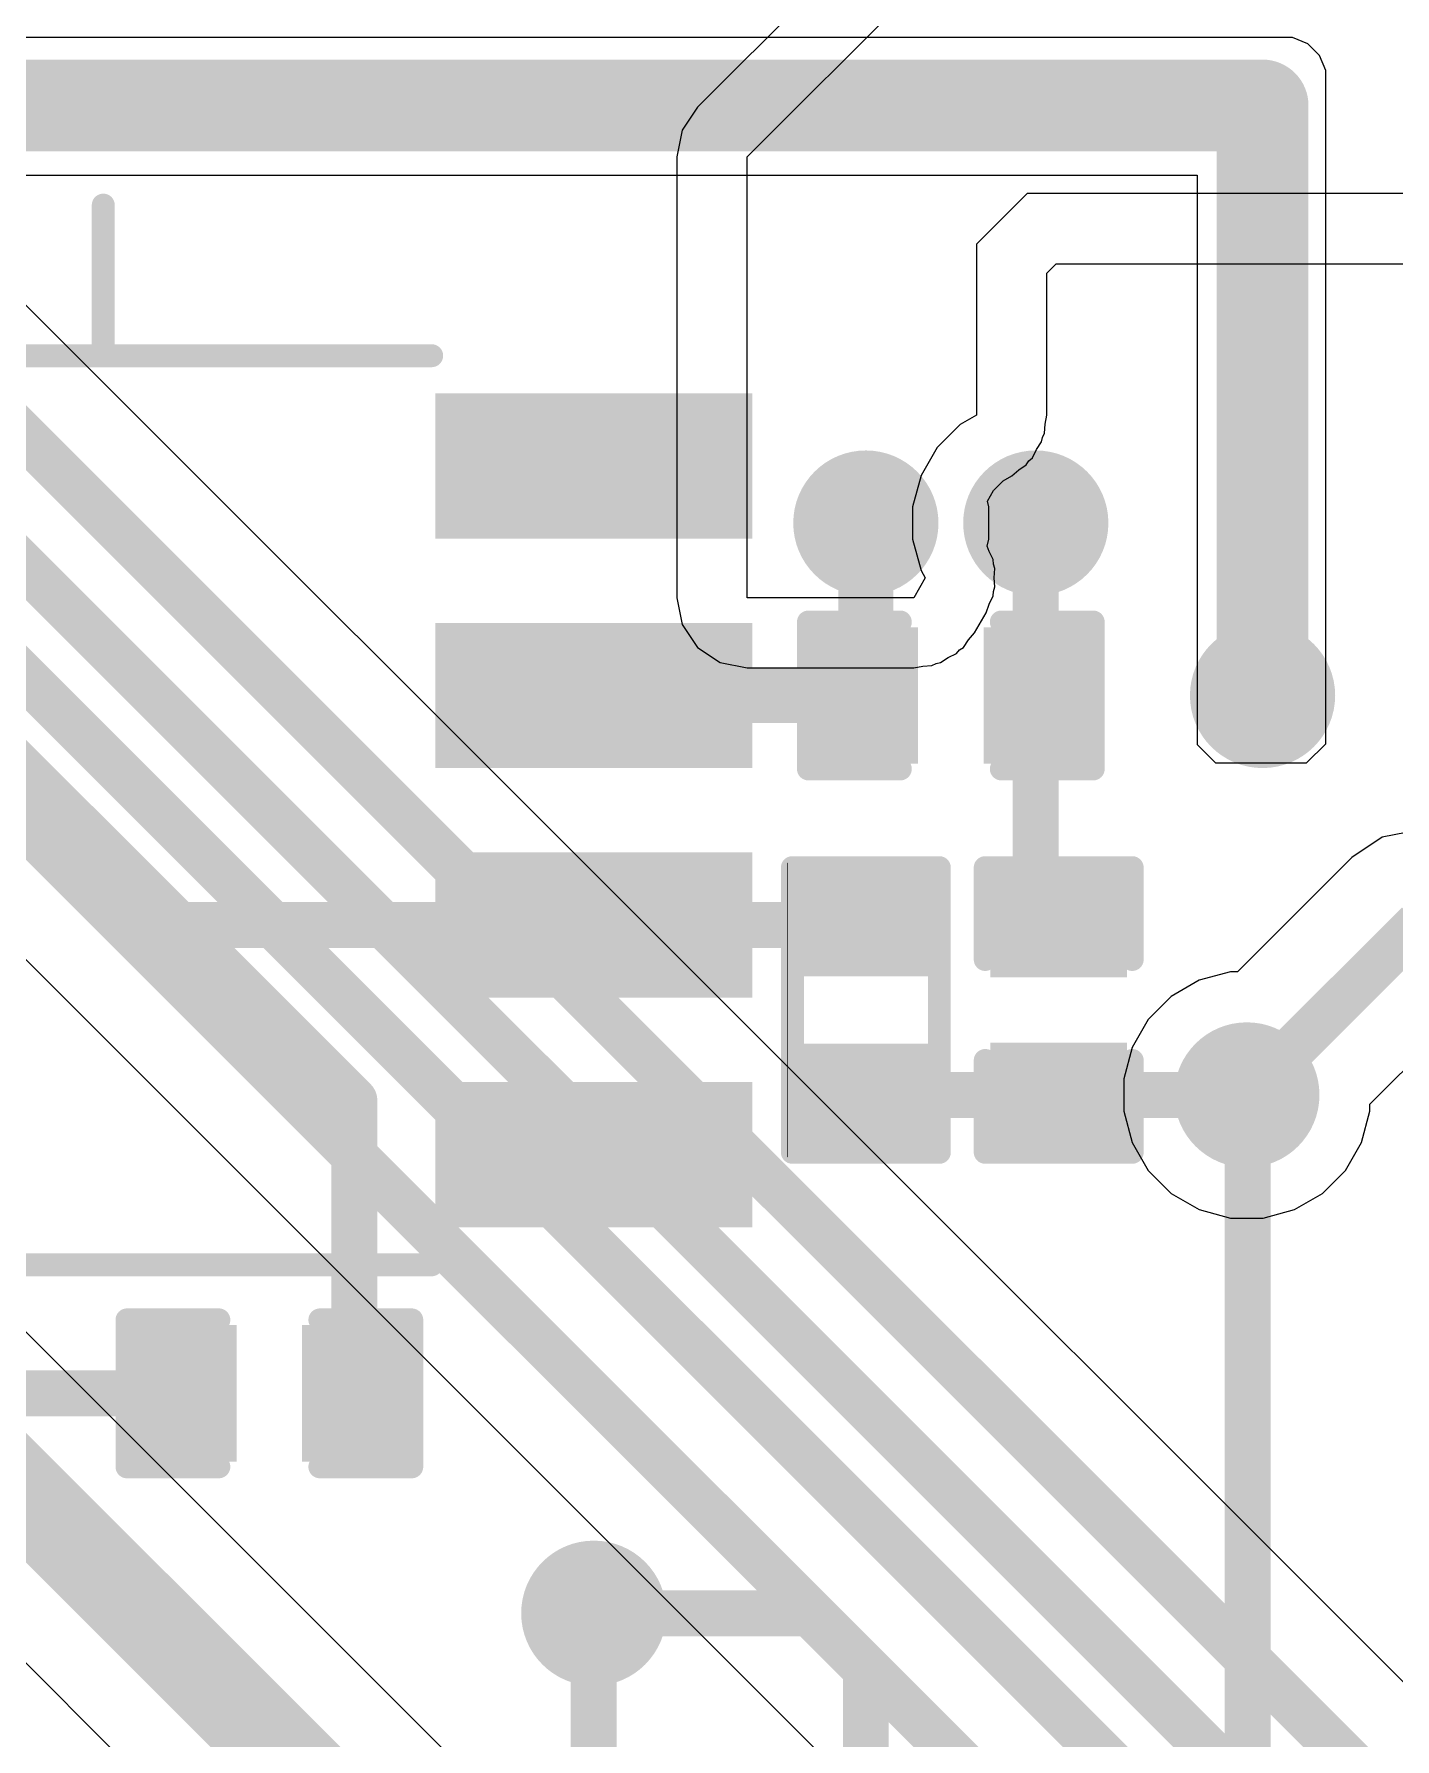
# Model space of a CAD drawing. Header units: millimetres. Extents: x -1.53 to 7.44, y -0.61 to 4.57.
# Drawn here: x 2.6808 to 2.9771, y 3.1214 to 3.4928 of the extents above; entities that cross this region are included whole.
import ezdxf

# ---------------------------------------------------------------- set-up
doc = ezdxf.new("R2010")
doc.units = ezdxf.units.MM
doc.header["$MEASUREMENT"] = 0
for name, color, linetype in [('BottomLayer', 5, 'Continuous'), ('BottomSolder', 6, 'Continuous'), ('TopLayer', 1, 'Continuous'), ('TopOverlay', 2, 'Continuous'), ('TopPaste', 8, 'Continuous'), ('TopSolder', 216, 'Continuous'), ('ViaHoleLayer', 16, 'Continuous')]:
    doc.layers.add(name, color=color, linetype=linetype)

# ---------------------------------------------------------------- blocks, each defined once
blk = doc.blocks.new('SOIC_8_0_154___3_90___W______10')
at = {"layer": 'TopLayer'}
for points in [[(-0.136811, 0.063189), (-0.136811, 0.086811), (-0.0757874, 0.086811), (-0.0757874, 0.063189)], [(0.0757874, 0.063189), (0.0757874, 0.086811), (0.136811, 0.086811), (0.136811, 0.063189)], [(-0.136811, 0.013189), (-0.136811, 0.036811), (-0.0757874, 0.036811), (-0.0757874, 0.013189)], [(0.0757874, 0.013189), (0.0757874, 0.036811), (0.136811, 0.036811), (0.136811, 0.013189)], [(-0.136811, -0.036811), (-0.136811, -0.013189), (-0.0757874, -0.013189), (-0.0757874, -0.036811)], [(0.0757874, -0.036811), (0.0757874, -0.013189), (0.136811, -0.013189), (0.136811, -0.036811)], [(-0.136811, -0.086811), (-0.136811, -0.063189), (-0.0757874, -0.063189), (-0.0757874, -0.086811)], [(0.0757874, -0.086811), (0.0757874, -0.063189), (0.136811, -0.063189), (0.136811, -0.086811)]]:
    blk.add_hatch(color=1, dxfattribs=at).paths.add_polyline_path(points)
at = {"layer": 'TopOverlay'}
blk.add_hatch(color=2, dxfattribs=at).paths.add_polyline_path([(-0.072372, 0.0640001), (-0.058372, 0.0640001), (-0.058372, 0.0870001), (-0.072372, 0.0870001)])
at = {"layer": 'TopPaste'}
for points in [[(-0.136811, 0.063189), (-0.136811, 0.086811), (-0.0757874, 0.086811), (-0.0757874, 0.063189)], [(0.0757874, 0.063189), (0.0757874, 0.086811), (0.136811, 0.086811), (0.136811, 0.063189)], [(-0.136811, 0.013189), (-0.136811, 0.036811), (-0.0757874, 0.036811), (-0.0757874, 0.013189)], [(0.0757874, 0.013189), (0.0757874, 0.036811), (0.136811, 0.036811), (0.136811, 0.013189)], [(-0.136811, -0.036811), (-0.136811, -0.013189), (-0.0757874, -0.013189), (-0.0757874, -0.036811)], [(0.0757874, -0.036811), (0.0757874, -0.013189), (0.136811, -0.013189), (0.136811, -0.036811)], [(-0.136811, -0.086811), (-0.136811, -0.063189), (-0.0757874, -0.063189), (-0.0757874, -0.086811)], [(0.0757874, -0.086811), (0.0757874, -0.063189), (0.136811, -0.063189), (0.136811, -0.086811)]]:
    blk.add_hatch(color=8, dxfattribs=at).paths.add_polyline_path(points)
at = {"layer": 'TopSolder'}
for points in [[(-0.140811, 0.059189), (-0.140811, 0.090811), (-0.0717874, 0.090811), (-0.0717874, 0.059189)], [(0.0717874, 0.059189), (0.0717874, 0.090811), (0.140811, 0.090811), (0.140811, 0.059189)], [(-0.140811, 0.009189), (-0.140811, 0.040811), (-0.0717874, 0.040811), (-0.0717874, 0.009189)], [(0.0717874, 0.009189), (0.0717874, 0.040811), (0.140811, 0.040811), (0.140811, 0.009189)], [(-0.140811, -0.040811), (-0.140811, -0.009189), (-0.0717874, -0.009189), (-0.0717874, -0.040811)], [(0.0717874, -0.040811), (0.0717874, -0.009189), (0.140811, -0.009189), (0.140811, -0.040811)], [(-0.140811, -0.090811), (-0.140811, -0.059189), (-0.0717874, -0.059189), (-0.0717874, -0.090811)], [(0.0717874, -0.090811), (0.0717874, -0.059189), (0.140811, -0.059189), (0.140811, -0.090811)]]:
    blk.add_hatch(color=216, dxfattribs=at).paths.add_polyline_path(points)
at = {"layer": 'TopOverlay', "const_width": 0.005}
for points in [[(-0.072, 0.099), (0.071, 0.099)], [(-0.1493701, 0.081), (-0.1443701, 0.076)], [(-0.1493701, 0.071), (-0.1493701, 0.081)], [(-0.1493701, 0.071), (-0.1443701, 0.076)], [(-0.072, -0.099), (0.071, -0.099)]]:
    blk.add_lwpolyline(points, dxfattribs=at)
at = {"layer": 'TopOverlay', "const_width": 0.0025}
for points in [[(-0.07325, 0.099, 1), (-0.07075, 0.099, 1)], [(0.06975, 0.099, 1), (0.07225, 0.099, 1)], [(-0.1506201, 0.081, 1), (-0.1481201, 0.081, 1)], [(-0.1506201, 0.081, 1), (-0.1481201, 0.081, 1)], [(-0.1456201, 0.076, 1), (-0.1431201, 0.076, 1)], [(-0.1456201, 0.076, 1), (-0.1431201, 0.076, 1)], [(-0.1506201, 0.071, 1), (-0.1481201, 0.071, 1)], [(-0.1506201, 0.071, 1), (-0.1481201, 0.071, 1)], [(-0.07325, -0.099, 1), (-0.07075, -0.099, 1)], [(0.06975, -0.099, 1), (0.07225, -0.099, 1)]]:
    blk.add_lwpolyline(points, format="xyb", close=True, dxfattribs=at)
blk = doc.blocks.new('R___0402_33')
at = {"layer": 'TopLayer'}
for points in [[(-0.0275, -0.0125), (-0.0275, 0.0125), (-0.0095, 0.0125), (-0.0095, -0.0125)], [(0.0095, -0.0125), (0.0095, 0.0125), (0.0275, 0.0125), (0.0275, -0.0125)]]:
    blk.add_hatch(color=1, dxfattribs=at).paths.add_polyline_path(points)
at = {"layer": 'TopPaste'}
for points in [[(-0.0275, -0.0125), (-0.0275, 0.0125), (-0.0095, 0.0125), (-0.0095, -0.0125)], [(0.0095, -0.0125), (0.0095, 0.0125), (0.0275, 0.0125), (0.0275, -0.0125)]]:
    blk.add_hatch(color=8, dxfattribs=at).paths.add_polyline_path(points)
at = {"layer": 'TopSolder'}
for points in [[(-0.0296654, -0.0146654), (-0.0296654, 0.0146654), (-0.0073346, 0.0146654), (-0.0073346, -0.0146654)], [(0.0073346, -0.0146654), (0.0073346, 0.0146654), (0.0296654, 0.0146654), (0.0296654, -0.0146654)]]:
    blk.add_hatch(color=216, dxfattribs=at).paths.add_polyline_path(points)
at = {"layer": 'TopOverlay'}
for points, const_width in [([(0.031, 0.016), (-0.031, 0.016)], 0.005), ([(-0.031, -0.016), (-0.031, 0.016)], 0.005), ([(0.031, -0.016), (0.031, 0.016)], 0.005), ([(0.031, -0.016), (-0.031, -0.016)], 0.005), ([(0.032, -0.017), (-0.032, -0.017)], 0.000127)]:
    blk.add_lwpolyline(points, dxfattribs=dict(at, const_width=const_width))
for points, const_width in [([(-0.03225, 0.016, 1), (-0.02975, 0.016, 1)], 0.0025), ([(-0.03225, 0.016, 1), (-0.02975, 0.016, 1)], 0.0025), ([(0.02975, 0.016, 1), (0.03225, 0.016, 1)], 0.0025), ([(0.02975, 0.016, 1), (0.03225, 0.016, 1)], 0.0025), ([(-0.03225, -0.016, 1), (-0.02975, -0.016, 1)], 0.0025), ([(-0.03225, -0.016, 1), (-0.02975, -0.016, 1)], 0.0025), ([(0.02975, -0.016, 1), (0.03225, -0.016, 1)], 0.0025), ([(0.02975, -0.016, 1), (0.03225, -0.016, 1)], 0.0025), ([(-0.0320317, -0.017, 1), (-0.0319683, -0.017, 1)], 6.35e-05), ([(0.0319683, -0.017, 1), (0.0320317, -0.017, 1)], 6.35e-05)]:
    blk.add_lwpolyline(points, format="xyb", close=True, dxfattribs=dict(at, const_width=const_width))
blk = doc.blocks.new('C___0402_57')
at = {"layer": 'TopLayer'}
for points in [[(-0.0275, -0.0125), (-0.0275, 0.0125), (-0.0095, 0.0125), (-0.0095, -0.0125)], [(0.0095, -0.0125), (0.0095, 0.0125), (0.0275, 0.0125), (0.0275, -0.0125)]]:
    blk.add_hatch(color=1, dxfattribs=at).paths.add_polyline_path(points)
at = {"layer": 'TopPaste'}
for points in [[(-0.0275, -0.0125), (-0.0275, 0.0125), (-0.0095, 0.0125), (-0.0095, -0.0125)], [(0.0095, -0.0125), (0.0095, 0.0125), (0.0275, 0.0125), (0.0275, -0.0125)]]:
    blk.add_hatch(color=8, dxfattribs=at).paths.add_polyline_path(points)
at = {"layer": 'TopSolder'}
for points in [[(-0.0298622, -0.0148622), (-0.0298622, 0.0148622), (-0.0071378, 0.0148622), (-0.0071378, -0.0148622)], [(0.0071378, -0.0148622), (0.0071378, 0.0148622), (0.0298622, 0.0148622), (0.0298622, -0.0148622)]]:
    blk.add_hatch(color=216, dxfattribs=at).paths.add_polyline_path(points)
at = {"layer": 'TopOverlay', "const_width": 0.005}
for points in [[(-0.031, -0.016), (-0.031, 0.016)], [(-0.031, 0.016), (-0.011, 0.016)], [(0.011, 0.016), (0.031, 0.016)], [(0.031, -0.016), (0.031, 0.016)], [(-0.031, -0.016), (-0.011, -0.016)], [(0.011, -0.016), (0.031, -0.016)]]:
    blk.add_lwpolyline(points, dxfattribs=at)
at = {"layer": 'TopOverlay', "const_width": 0.0025}
for points in [[(-0.03225, 0.016, 1), (-0.02975, 0.016, 1)], [(-0.03225, 0.016, 1), (-0.02975, 0.016, 1)], [(-0.01225, 0.016, 1), (-0.00975, 0.016, 1)], [(0.00975, 0.016, 1), (0.01225, 0.016, 1)], [(0.02975, 0.016, 1), (0.03225, 0.016, 1)], [(0.02975, 0.016, 1), (0.03225, 0.016, 1)], [(-0.03225, -0.016, 1), (-0.02975, -0.016, 1)], [(-0.03225, -0.016, 1), (-0.02975, -0.016, 1)], [(-0.01225, -0.016, 1), (-0.00975, -0.016, 1)], [(0.00975, -0.016, 1), (0.01225, -0.016, 1)], [(0.02975, -0.016, 1), (0.03225, -0.016, 1)], [(0.02975, -0.016, 1), (0.03225, -0.016, 1)]]:
    blk.add_lwpolyline(points, format="xyb", close=True, dxfattribs=at)
blk = doc.blocks.new('C___0402_60')
at = {"layer": 'TopLayer'}
for points in [[(-0.0275, -0.0125), (-0.0275, 0.0125), (-0.0095, 0.0125), (-0.0095, -0.0125)], [(0.0095, -0.0125), (0.0095, 0.0125), (0.0275, 0.0125), (0.0275, -0.0125)]]:
    blk.add_hatch(color=1, dxfattribs=at).paths.add_polyline_path(points)
at = {"layer": 'TopPaste'}
for points in [[(-0.0275, -0.0125), (-0.0275, 0.0125), (-0.0095, 0.0125), (-0.0095, -0.0125)], [(0.0095, -0.0125), (0.0095, 0.0125), (0.0275, 0.0125), (0.0275, -0.0125)]]:
    blk.add_hatch(color=8, dxfattribs=at).paths.add_polyline_path(points)
at = {"layer": 'TopSolder'}
for points in [[(-0.0298622, -0.0148622), (-0.0298622, 0.0148622), (-0.0071378, 0.0148622), (-0.0071378, -0.0148622)], [(0.0071378, -0.0148622), (0.0071378, 0.0148622), (0.0298622, 0.0148622), (0.0298622, -0.0148622)]]:
    blk.add_hatch(color=216, dxfattribs=at).paths.add_polyline_path(points)
at = {"layer": 'TopOverlay', "const_width": 0.005}
for points in [[(-0.031, -0.016), (-0.031, 0.016)], [(-0.011, 0.016), (-0.031, 0.016)], [(0.031, 0.016), (0.011, 0.016)], [(0.031, -0.016), (0.031, 0.016)], [(-0.011, -0.016), (-0.031, -0.016)], [(0.031, -0.016), (0.011, -0.016)]]:
    blk.add_lwpolyline(points, dxfattribs=at)
at = {"layer": 'TopOverlay', "const_width": 0.0025}
for points in [[(-0.03225, 0.016, 1), (-0.02975, 0.016, 1)], [(-0.03225, 0.016, 1), (-0.02975, 0.016, 1)], [(-0.01225, 0.016, 1), (-0.00975, 0.016, 1)], [(0.00975, 0.016, 1), (0.01225, 0.016, 1)], [(0.02975, 0.016, 1), (0.03225, 0.016, 1)], [(0.02975, 0.016, 1), (0.03225, 0.016, 1)], [(-0.03225, -0.016, 1), (-0.02975, -0.016, 1)], [(-0.03225, -0.016, 1), (-0.02975, -0.016, 1)], [(-0.01225, -0.016, 1), (-0.00975, -0.016, 1)], [(0.00975, -0.016, 1), (0.01225, -0.016, 1)], [(0.02975, -0.016, 1), (0.03225, -0.016, 1)], [(0.02975, -0.016, 1), (0.03225, -0.016, 1)]]:
    blk.add_lwpolyline(points, format="xyb", close=True, dxfattribs=at)
blk = doc.blocks.new('C___0402_61')
at = {"layer": 'TopLayer'}
for points in [[(-0.0275, -0.0125), (-0.0275, 0.0125), (-0.0095, 0.0125), (-0.0095, -0.0125)], [(0.0095, -0.0125), (0.0095, 0.0125), (0.0275, 0.0125), (0.0275, -0.0125)]]:
    blk.add_hatch(color=1, dxfattribs=at).paths.add_polyline_path(points)
at = {"layer": 'TopPaste'}
for points in [[(-0.0275, -0.0125), (-0.0275, 0.0125), (-0.0095, 0.0125), (-0.0095, -0.0125)], [(0.0095, -0.0125), (0.0095, 0.0125), (0.0275, 0.0125), (0.0275, -0.0125)]]:
    blk.add_hatch(color=8, dxfattribs=at).paths.add_polyline_path(points)
at = {"layer": 'TopSolder'}
for points in [[(-0.0298622, -0.0148622), (-0.0298622, 0.0148622), (-0.0071378, 0.0148622), (-0.0071378, -0.0148622)], [(0.0071378, -0.0148622), (0.0071378, 0.0148622), (0.0298622, 0.0148622), (0.0298622, -0.0148622)]]:
    blk.add_hatch(color=216, dxfattribs=at).paths.add_polyline_path(points)
at = {"layer": 'TopOverlay', "const_width": 0.005}
for points in [[(-0.031, -0.016), (-0.031, 0.016)], [(-0.031, 0.016), (-0.011, 0.016)], [(0.011, 0.016), (0.031, 0.016)], [(0.031, -0.016), (0.031, 0.016)], [(-0.031, -0.016), (-0.011, -0.016)], [(0.011, -0.016), (0.031, -0.016)]]:
    blk.add_lwpolyline(points, dxfattribs=at)
at = {"layer": 'TopOverlay', "const_width": 0.0025}
for points in [[(-0.03225, 0.016, 1), (-0.02975, 0.016, 1)], [(-0.03225, 0.016, 1), (-0.02975, 0.016, 1)], [(-0.01225, 0.016, 1), (-0.00975, 0.016, 1)], [(0.00975, 0.016, 1), (0.01225, 0.016, 1)], [(0.02975, 0.016, 1), (0.03225, 0.016, 1)], [(0.02975, 0.016, 1), (0.03225, 0.016, 1)], [(-0.03225, -0.016, 1), (-0.02975, -0.016, 1)], [(-0.03225, -0.016, 1), (-0.02975, -0.016, 1)], [(-0.01225, -0.016, 1), (-0.00975, -0.016, 1)], [(0.00975, -0.016, 1), (0.01225, -0.016, 1)], [(0.02975, -0.016, 1), (0.03225, -0.016, 1)], [(0.02975, -0.016, 1), (0.03225, -0.016, 1)]]:
    blk.add_lwpolyline(points, format="xyb", close=True, dxfattribs=at)

msp = doc.modelspace()

# ---------------------------------------------------------------- hatches: boundary and pattern name
at = {"layer": 'BottomLayer'}
h = msp.add_hatch(color=5, dxfattribs=at)
edge = h.paths.add_edge_path()
edge.add_arc((2.861878, 3.3862563), 0.011811, 0, 360)
h = msp.add_hatch(color=5, dxfattribs=at)
edge = h.paths.add_edge_path()
edge.add_arc((2.898878, 3.3862563), 0.011811, 0, 360)
h = msp.add_hatch(color=5, dxfattribs=at)
edge = h.paths.add_edge_path()
edge.add_arc((2.9482515, 3.3486995), 0.011811, 0, 360)
h = msp.add_hatch(color=5, dxfattribs=at)
edge = h.paths.add_edge_path()
edge.add_arc((2.9448334, 3.2617008), 0.011811, 0, 360)
h = msp.add_hatch(color=5, dxfattribs=at)
edge = h.paths.add_edge_path()
edge.add_arc((2.8026392, 3.148811), 0.011811, 0, 360)
at = {"layer": 'BottomSolder'}
h = msp.add_hatch(color=6, dxfattribs=at)
edge = h.paths.add_edge_path()
edge.add_arc((2.861878, 3.3862563), 0.015811, 0, 360)
h = msp.add_hatch(color=6, dxfattribs=at)
edge = h.paths.add_edge_path()
edge.add_arc((2.898878, 3.3862563), 0.015811, 0, 360)
h = msp.add_hatch(color=6, dxfattribs=at)
edge = h.paths.add_edge_path()
edge.add_arc((2.9482515, 3.3486995), 0.015811, 0, 360)
h = msp.add_hatch(color=6, dxfattribs=at)
edge = h.paths.add_edge_path()
edge.add_arc((2.9448334, 3.2617008), 0.015811, 0, 360)
h = msp.add_hatch(color=6, dxfattribs=at)
edge = h.paths.add_edge_path()
edge.add_arc((2.8026392, 3.148811), 0.015811, 0, 360)
at = {"layer": 'TopLayer'}
h = msp.add_hatch(color=1, dxfattribs=at)
edge = h.paths.add_edge_path()
edge.add_arc((2.861878, 3.3862563), 0.011811, 0, 360)
h = msp.add_hatch(color=1, dxfattribs=at)
edge = h.paths.add_edge_path()
edge.add_arc((2.898878, 3.3862563), 0.011811, 0, 360)
h = msp.add_hatch(color=1, dxfattribs=at)
edge = h.paths.add_edge_path()
edge.add_arc((2.9482515, 3.3486995), 0.011811, 0, 360)
h = msp.add_hatch(color=1, dxfattribs=at)
edge = h.paths.add_edge_path()
edge.add_arc((2.9448334, 3.2617008), 0.011811, 0, 360)
h = msp.add_hatch(color=1, dxfattribs=at)
edge = h.paths.add_edge_path()
edge.add_arc((2.8026392, 3.148811), 0.011811, 0, 360)
at = {"layer": 'TopSolder'}
h = msp.add_hatch(color=216, dxfattribs=at)
edge = h.paths.add_edge_path()
edge.add_arc((2.861878, 3.3862563), 0.015811, 0, 360)
h = msp.add_hatch(color=216, dxfattribs=at)
edge = h.paths.add_edge_path()
edge.add_arc((2.898878, 3.3862563), 0.015811, 0, 360)
h = msp.add_hatch(color=216, dxfattribs=at)
edge = h.paths.add_edge_path()
edge.add_arc((2.9482515, 3.3486995), 0.015811, 0, 360)
h = msp.add_hatch(color=216, dxfattribs=at)
edge = h.paths.add_edge_path()
edge.add_arc((2.9448334, 3.2617008), 0.015811, 0, 360)
h = msp.add_hatch(color=216, dxfattribs=at)
edge = h.paths.add_edge_path()
edge.add_arc((2.8026392, 3.148811), 0.015811, 0, 360)
at = {"layer": 'ViaHoleLayer'}
h = msp.add_hatch(color=16, dxfattribs=at)
edge = h.paths.add_edge_path()
edge.add_arc((2.861878, 3.3862563), 0.0059055, 0, 360)
h = msp.add_hatch(color=16, dxfattribs=at)
edge = h.paths.add_edge_path()
edge.add_arc((2.898878, 3.3862563), 0.0059055, 0, 360)
h = msp.add_hatch(color=16, dxfattribs=at)
edge = h.paths.add_edge_path()
edge.add_arc((2.9482515, 3.3486995), 0.0059055, 0, 360)
h = msp.add_hatch(color=16, dxfattribs=at)
edge = h.paths.add_edge_path()
edge.add_arc((2.9448334, 3.2617008), 0.0059055, 0, 360)
h = msp.add_hatch(color=16, dxfattribs=at)
edge = h.paths.add_edge_path()
edge.add_arc((2.8026392, 3.148811), 0.0059055, 0, 360)

# ---------------------------------------------------------------- linework, layer by layer
at = {"layer": 'BottomLayer'}
for p, q in [((2.9617061, 3.6133226), (2.8251855, 3.4768019)), ((2.8359999, 3.4659875), (2.977, 3.6069876)), ((2.8251855, 3.4768019), (2.8218702, 3.4718402)), ((2.8218702, 3.4718402), (2.820706, 3.4659875)), ((2.820706, 3.4659875), (2.8207061, 3.37)), ((2.836, 3.37), (2.8359999, 3.4659875)), ((2.897, 3.458), (2.886, 3.4469999)), ((3.37, 3.458), (2.897, 3.458)), ((3.0409448, 3.0717362), (2.6601653, 3.4525157)), ((2.886, 3.4469999), (2.886, 3.4097799)), ((2.9012939, 3.4406649), (2.903335, 3.4427061)), ((2.903335, 3.4427061), (3.3636651, 3.4427061)), ((2.9012939, 3.4097799), (2.9012939, 3.4406649)), ((2.886, 3.4097799), (2.8824156, 3.4077105)), ((2.9009036, 3.4078177), (2.9012939, 3.4097799)), ((2.8824156, 3.4077105), (2.8774238, 3.4027187)), ((2.9003265, 3.4049167), (2.9007727, 3.4058214)), ((2.9007727, 3.4058214), (2.9009036, 3.4078177)), ((2.8774238, 3.4027187), (2.8738941, 3.396605)), ((2.8981333, 3.4004694), (2.8990182, 3.4022637)), ((2.8990182, 3.4022637), (2.9001297, 3.4039272)), ((2.9001297, 3.4039272), (2.9003265, 3.4049167)), ((2.8936468, 3.3965349), (2.8951511, 3.3978541)), ((2.8951511, 3.3978541), (2.8968144, 3.3989655)), ((2.8968144, 3.3989655), (2.8973748, 3.3998043)), ((2.8973748, 3.3998043), (2.8981333, 3.4004694)), ((2.8738941, 3.396605), (2.872067, 3.389786)), ((2.889662, 3.3933281), (2.8918061, 3.3954722)), ((2.8918061, 3.3954722), (2.8936468, 3.3965349)), ((2.8883492, 3.3910542), (2.889662, 3.3933281)), ((2.888689, 3.389786), (2.8883492, 3.3910542)), ((2.872067, 3.389786), (2.872067, 3.3827266)), ((2.888689, 3.3827266), (2.888689, 3.389786)), ((2.872067, 3.3827266), (2.8738941, 3.3759076)), ((2.8882947, 3.3812552), (2.888689, 3.3827266)), ((2.8886927, 3.380083), (2.8882947, 3.3812552)), ((2.8895775, 3.3782887), (2.8886927, 3.380083)), ((2.8738941, 3.3759076), (2.8748048, 3.3743302)), ((2.8896435, 3.3772818), (2.8895775, 3.3782887)), ((2.8899678, 3.3763264), (2.8896435, 3.3772818)), ((2.889837, 3.3743302), (2.8899678, 3.3763264)), ((2.8748048, 3.3743302), (2.8723048, 3.37)), ((2.8896435, 3.3713785), (2.8899678, 3.372334)), ((2.8899678, 3.372334), (2.889837, 3.3743302)), ((2.8207061, 3.37), (2.8218703, 3.3641473)), ((2.8723048, 3.37), (2.836, 3.37)), ((2.8880498, 3.3666833), (2.8886929, 3.3685781)), ((2.8886929, 3.3685781), (2.8895775, 3.3703718)), ((2.8895775, 3.3703718), (2.8896435, 3.3713785)), ((2.8218703, 3.3641473), (2.8251856, 3.3591856)), ((2.8855497, 3.3623531), (2.8880498, 3.3666833)), ((2.8831192, 3.3591856), (2.8842306, 3.360849)), ((2.8842306, 3.360849), (2.8855497, 3.3623531)), ((2.6124469, 3.3577047), (2.9935708, 2.9765808)), ((2.8251856, 3.3591856), (2.8301473, 3.3558703)), ((2.8781575, 3.3558703), (2.8798209, 3.3569818)), ((2.8798209, 3.3569818), (2.8816152, 3.3578666)), ((2.8816152, 3.3578666), (2.8822804, 3.3586251)), ((2.8822804, 3.3586251), (2.8831192, 3.3591856)), ((2.8301473, 3.3558703), (2.836, 3.3547061)), ((2.836, 3.3547061), (2.8723048, 3.3547061)), ((2.8723048, 3.3547061), (2.8742671, 3.3550964)), ((2.8742671, 3.3550964), (2.8762632, 3.3552273)), ((2.8762632, 3.3552273), (2.8771679, 3.3556735)), ((2.8771679, 3.3556735), (2.8781575, 3.3558703)), ((2.9743289, 3.3178396), (2.9677134, 3.3134192)), ((2.9821326, 3.3193918), (2.9743289, 3.3178396)), ((2.9677134, 3.3134192), (2.942806, 3.2885118)), ((2.9344847, 3.2866847), (2.928371, 3.283155)), ((2.9413037, 3.2885118), (2.9344847, 3.2866847)), ((2.942806, 3.2885118), (2.9413037, 3.2885118)), ((2.928371, 3.283155), (2.9233792, 3.2781632)), ((2.9233792, 3.2781632), (2.9198495, 3.2720495)), ((2.9716444, 3.2596734), (2.9905792, 3.2786082)), ((2.9198495, 3.2720495), (2.9180224, 3.2652305)), ((2.9180224, 3.2652305), (2.9180224, 3.2581711)), ((2.9180224, 3.2581711), (2.9198495, 3.2513521)), ((2.9698173, 3.2513521), (2.9716444, 3.2581711)), ((2.9716444, 3.2581711), (2.9716444, 3.2596734)), ((2.9198495, 3.2513521), (2.9233792, 3.2452384)), ((2.9662876, 3.2452384), (2.9698173, 3.2513521)), ((2.9233792, 3.2452384), (2.928371, 3.2402466)), ((2.9612958, 3.2402466), (2.9662876, 3.2452384)), ((2.950615, 2.938433), (2.6475375, 3.2415105)), ((2.928371, 3.2402466), (2.9344847, 3.2367169)), ((2.9551821, 3.2367169), (2.9612958, 3.2402466)), ((2.9344847, 3.2367169), (2.9413037, 3.2348898)), ((2.9413037, 3.2348898), (2.9483631, 3.2348898)), ((2.9483631, 3.2348898), (2.9551821, 3.2367169)), ((2.6189553, 3.1979967), (2.9220328, 2.8949192))]:
    msp.add_line(p, q, dxfattribs=at)
for points, const_width in [([(2.6457461, 3.4380965), (3.0269213, 3.0569213)], 0.01), ([(2.6374619, 3.4180965), (3.0304283, 3.0251301)], 0.01), ([(2.6334203, 3.3980965), (3.0235168, 3.008)], 0.01), ([(2.6208935, 3.3780965), (3.00799, 2.991)], 0.01), ([(2.9448334, 3.2617008), (2.9821326, 3.299)], 0.01), ([(2.6295135, 3.2234865), (2.9400568, 2.9129432)], 0.02)]:
    msp.add_lwpolyline(points, dxfattribs=dict(at, const_width=const_width))
at = {"layer": 'BottomLayer', "const_width": 0.005}
msp.add_lwpolyline([(2.9423334, 3.2617008, 1), (2.9473334, 3.2617008, 1)], format="xyb", close=True, dxfattribs=at)
at = {"layer": 'TopLayer'}
for p, q in [((2.953, 3.492), (2.468, 3.492)), ((2.9547902, 3.492), (2.953, 3.492)), ((2.953, 3.492), (2.953, 3.492)), ((2.958098, 3.4906298), (2.9547902, 3.492)), ((2.9606298, 3.488098), (2.958098, 3.4906298)), ((2.962, 3.4847902), (2.9606298, 3.488098)), ((2.9619999, 3.3381994), (2.962, 3.483)), ((2.962, 3.483), (2.962, 3.4847902)), ((2.4883752, 3.4619968), (2.934, 3.4620032)), ((2.934, 3.4620032), (2.934, 3.3379999)), ((2.9578004, 3.3339999), (2.9619999, 3.3381994)), ((2.934, 3.3379999), (2.9379999, 3.334)), ((2.9379999, 3.334), (2.9578004, 3.3339999))]:
    msp.add_line(p, q, dxfattribs=at)
for points, const_width in [([(2.4730718, 3.4771995), (2.9482515, 3.4771995)], 0.02), ([(2.9482515, 3.3486995), (2.9482515, 3.4771995)], 0.02), ([(2.861878, 3.3486995), (2.861878, 3.3862563)], 0.012), ([(2.898878, 3.3486995), (2.898878, 3.3862563)], 0.01), ([(2.6623136, 3.3486995), (2.7123136, 3.2986995)], 0.01), ([(2.806478, 3.3486995), (2.861878, 3.3486995)], 0.012), ([(2.898878, 3.3027008), (2.898878, 3.3486995)], 0.01), ([(2.898878, 3.3027008), (2.902878, 3.2987008)], 0.01), ([(2.7123136, 3.2986995), (2.8026392, 3.2986995)], 0.01), ([(2.7123136, 3.2986995), (2.7505026, 3.2605105)], 0.01), ([(2.8026392, 3.2986995), (2.8026398, 3.2987001)], 0.01), ([(2.8026398, 3.2987001), (2.8618773, 3.2987001)], 0.01), ([(2.8618773, 3.2987001), (2.861878, 3.2987008)], 0.01), ([(2.902878, 3.2987008), (2.9038709, 3.2987008)], 0.01), ([(2.7505026, 3.1967008), (2.7505026, 3.2605105)], 0.01), ([(2.861878, 3.2617008), (2.9038709, 3.2617008)], 0.01), ([(2.9038709, 3.2617008), (2.9448334, 3.2617008)], 0.01), ([(2.9450365, 2.9163981), (2.9450365, 3.2617008)], 0.01), ([(2.5573075, 3.1967008), (2.7135026, 3.1967008)], 0.01), ([(2.8026392, 3.148811), (2.8496117, 3.148811)], 0.01), ([(2.8026392, 3.0875), (2.8026392, 3.148811)], 0.01), ([(2.8496117, 3.148811), (2.861878, 3.1365447)], 0.01), ([(2.861878, 3.099689), (2.861878, 3.1365447)], 0.01)]:
    msp.add_lwpolyline(points, dxfattribs=dict(at, const_width=const_width))
for points, const_width in [([(2.9432515, 3.4771995, 1), (2.9532515, 3.4771995, 1)], 0.01), ([(2.9432515, 3.4771995, 1), (2.9532515, 3.4771995, 1)], 0.01), ([(2.858878, 3.3862563, 1), (2.864878, 3.3862563, 1)], 0.006), ([(2.896378, 3.3862563, 1), (2.901378, 3.3862563, 1)], 0.005), ([(2.9432515, 3.3486995, 1), (2.9532515, 3.3486995, 1)], 0.01), ([(2.803478, 3.3486995, 1), (2.809478, 3.3486995, 1)], 0.006), ([(2.858878, 3.3486995, 1), (2.864878, 3.3486995, 1)], 0.006), ([(2.858878, 3.3486995, 1), (2.864878, 3.3486995, 1)], 0.006), ([(2.896378, 3.3486995, 1), (2.901378, 3.3486995, 1)], 0.005), ([(2.896378, 3.3486995, 1), (2.901378, 3.3486995, 1)], 0.005), ([(2.896378, 3.3027008, 1), (2.901378, 3.3027008, 1)], 0.005), ([(2.896378, 3.3027008, 1), (2.901378, 3.3027008, 1)], 0.005), ([(2.7098136, 3.2986995, 1), (2.7148136, 3.2986995, 1)], 0.005), ([(2.7098136, 3.2986995, 1), (2.7148136, 3.2986995, 1)], 0.005), ([(2.7098136, 3.2986995, 1), (2.7148136, 3.2986995, 1)], 0.005), ([(2.8001392, 3.2986995, 1), (2.8051392, 3.2986995, 1)], 0.005), ([(2.8001392, 3.2986995, 1), (2.8051392, 3.2986995, 1)], 0.005), ([(2.8001398, 3.2987001, 1), (2.8051398, 3.2987001, 1)], 0.005), ([(2.8001398, 3.2987001, 1), (2.8051398, 3.2987001, 1)], 0.005), ([(2.8593773, 3.2987001, 1), (2.8643773, 3.2987001, 1)], 0.005), ([(2.8593773, 3.2987001, 1), (2.8643773, 3.2987001, 1)], 0.005), ([(2.859378, 3.2987008, 1), (2.864378, 3.2987008, 1)], 0.005), ([(2.900378, 3.2987008, 1), (2.905378, 3.2987008, 1)], 0.005), ([(2.900378, 3.2987008, 1), (2.905378, 3.2987008, 1)], 0.005), ([(2.9013709, 3.2987008, 1), (2.9063709, 3.2987008, 1)], 0.005), ([(2.7480026, 3.2605105, 1), (2.7530026, 3.2605105, 1)], 0.005), ([(2.7480026, 3.2605105, 1), (2.7530026, 3.2605105, 1)], 0.005), ([(2.859378, 3.2617008, 1), (2.864378, 3.2617008, 1)], 0.005), ([(2.9013709, 3.2617008, 1), (2.9063709, 3.2617008, 1)], 0.005), ([(2.9013709, 3.2617008, 1), (2.9063709, 3.2617008, 1)], 0.005), ([(2.9423334, 3.2617008, 1), (2.9473334, 3.2617008, 1)], 0.005), ([(2.9425365, 3.2617008, 1), (2.9475365, 3.2617008, 1)], 0.005), ([(2.7110026, 3.1967008, 1), (2.7160026, 3.1967008, 1)], 0.005), ([(2.7480026, 3.1967008, 1), (2.7530026, 3.1967008, 1)], 0.005), ([(2.8001392, 3.148811, 1), (2.8051392, 3.148811, 1)], 0.005), ([(2.8001392, 3.148811, 1), (2.8051392, 3.148811, 1)], 0.005), ([(2.8471117, 3.148811, 1), (2.8521117, 3.148811, 1)], 0.005), ([(2.8471117, 3.148811, 1), (2.8521117, 3.148811, 1)], 0.005), ([(2.859378, 3.1365447, 1), (2.864378, 3.1365447, 1)], 0.005), ([(2.859378, 3.1365447, 1), (2.864378, 3.1365447, 1)], 0.005)]:
    msp.add_lwpolyline(points, format="xyb", close=True, dxfattribs=dict(at, const_width=const_width))
at = {"layer": 'TopOverlay', "const_width": 0.005}
msp.add_lwpolyline([(2.69584, 3.4226995), (2.69584, 3.4555)], dxfattribs=at)
at = {"layer": 'TopOverlay', "const_width": 0.0025}
for points in [[(2.69459, 3.4555, 1), (2.69709, 3.4555, 1)], [(2.69459, 3.4226995, 1), (2.69709, 3.4226995, 1)]]:
    msp.add_lwpolyline(points, format="xyb", close=True, dxfattribs=at)
at = {"layer": 'TopSolder', "const_width": 0.02}
for points in [[(2.4730718, 3.4771995), (2.9482515, 3.4771995)], [(2.9482515, 3.3486995), (2.9482515, 3.4771995)]]:
    msp.add_lwpolyline(points, dxfattribs=at)
at = {"layer": 'TopSolder', "const_width": 0.01}
for points in [[(2.9432515, 3.4771995, 1), (2.9532515, 3.4771995, 1)], [(2.9432515, 3.4771995, 1), (2.9532515, 3.4771995, 1)], [(2.9432515, 3.3486995, 1), (2.9532515, 3.3486995, 1)]]:
    msp.add_lwpolyline(points, format="xyb", close=True, dxfattribs=at)

# ---------------------------------------------------------------- block references
for name, p in [('SOIC_8_0_154___3_90___W______10', (2.69634, 3.3236995)), ('C___0402_61', (2.880378, 3.3486995)), ('C___0402_57', (2.7320026, 3.1967008))]:
    msp.add_blockref(name, p)
at = {"rotation": 270}
for name, p in [('R___0402_33', (2.861878, 3.2802008)), ('C___0402_60', (2.9038709, 3.2802008))]:
    msp.add_blockref(name, p, dxfattribs=at)

doc.saveas('drawing.dxf')
